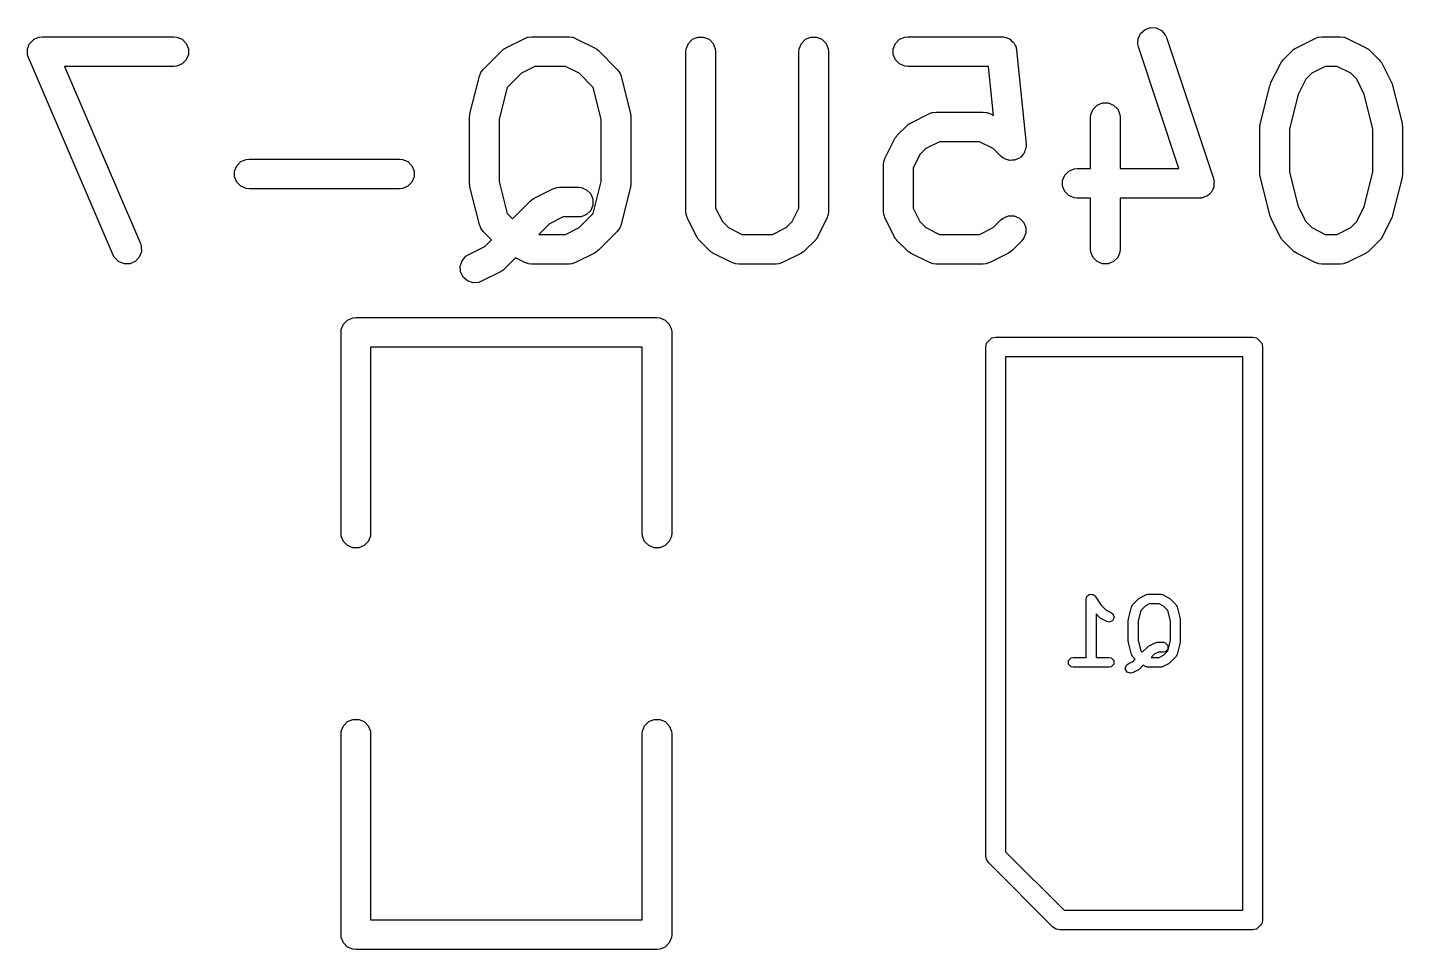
# Model space of a CAD drawing. Extents: x -2.1 to 1.75, y 0.25 to 2.72.
# Drawn here: x -1.5954 to -1.3215, y 1.332 to 1.5158 of the extents above; entities that cross this region are included whole.
import ezdxf

# ---------------------------------------------------------------- set-up
doc = ezdxf.new("R2010")
doc.units = 0
doc.header["$MEASUREMENT"] = 0
doc.layers.add('BLACK', color=7, linetype='CONTINUOUS')

msp = doc.modelspace()

# ---------------------------------------------------------------- linework, layer by layer
at = {"layer": 'BLACK', "linetype": 'CONTINUOUS'}
for p, q in [((-1.37362, 1.51464), (-1.37275, 1.51539)), ((-1.37275, 1.51539), (-1.37165, 1.51576)), ((-1.37165, 1.51576), (-1.37051, 1.51567)), ((-1.37051, 1.51567), (-1.36947, 1.51516)), ((-1.36947, 1.51516), (-1.36872, 1.51429)), ((-1.59519, 1.51204), (-1.59498, 1.51256)), ((-1.59498, 1.51256), (-1.59497, 1.51258)), ((-1.59497, 1.51258), (-1.59496, 1.51259)), ((-1.59496, 1.51259), (-1.59457, 1.51299)), ((-1.59457, 1.51299), (-1.59418, 1.51339)), ((-1.59418, 1.51339), (-1.59416, 1.51339)), ((-1.59416, 1.51339), (-1.59415, 1.51341)), ((-1.59415, 1.51341), (-1.59363, 1.51362)), ((-1.59363, 1.51362), (-1.59312, 1.51384)), ((-1.59312, 1.51384), (-1.5931, 1.51384)), ((-1.5931, 1.51384), (-1.59308, 1.51385)), ((-1.59308, 1.51385), (-1.59251, 1.5139)), ((-1.59251, 1.5139), (-1.56626, 1.5139)), ((-1.56626, 1.5139), (-1.56568, 1.51385)), ((-1.56568, 1.51385), (-1.56462, 1.51341)), ((-1.56462, 1.51341), (-1.56381, 1.51259)), ((-1.56381, 1.51259), (-1.56336, 1.51153)), ((-1.50009, 1.51172), (-1.49634, 1.51359)), ((-1.49634, 1.51359), (-1.4958, 1.5138)), ((-1.4958, 1.5138), (-1.49569, 1.51381)), ((-1.49569, 1.51381), (-1.4956, 1.51385)), ((-1.4956, 1.51385), (-1.49502, 1.5139)), ((-1.49502, 1.5139), (-1.48752, 1.5139)), ((-1.48752, 1.5139), (-1.48694, 1.51385)), ((-1.48694, 1.51385), (-1.48685, 1.51381)), ((-1.48685, 1.51381), (-1.48674, 1.5138)), ((-1.48674, 1.5138), (-1.4862, 1.51359)), ((-1.4862, 1.51359), (-1.48245, 1.51172)), ((-1.46417, 1.51153), (-1.46373, 1.51259)), ((-1.46373, 1.51259), (-1.46291, 1.51341)), ((-1.46291, 1.51341), (-1.46185, 1.51385)), ((-1.46185, 1.51385), (-1.4607, 1.51385)), ((-1.4607, 1.51385), (-1.45963, 1.51341)), ((-1.45963, 1.51341), (-1.45882, 1.51259)), ((-1.45882, 1.51259), (-1.45838, 1.51153)), ((-1.44167, 1.51153), (-1.44123, 1.51259)), ((-1.44123, 1.51259), (-1.44042, 1.51341)), ((-1.44042, 1.51341), (-1.43935, 1.51385)), ((-1.43935, 1.51385), (-1.4382, 1.51385)), ((-1.4382, 1.51385), (-1.43714, 1.51341)), ((-1.43714, 1.51341), (-1.43632, 1.51259)), ((-1.43632, 1.51259), (-1.43588, 1.51153)), ((-1.42293, 1.51153), (-1.42248, 1.51259)), ((-1.42248, 1.51259), (-1.42167, 1.51341)), ((-1.42167, 1.51341), (-1.42061, 1.51385)), ((-1.42061, 1.51385), (-1.42003, 1.5139)), ((-1.42003, 1.5139), (-1.40128, 1.5139)), ((-1.40128, 1.5139), (-1.40107, 1.51388)), ((-1.40107, 1.51388), (-1.401, 1.51389)), ((-1.401, 1.51389), (-1.40093, 1.51387)), ((-1.40093, 1.51387), (-1.40071, 1.51385)), ((-1.40071, 1.51385), (-1.40031, 1.51368)), ((-1.40031, 1.51368), (-1.39989, 1.51356)), ((-1.39989, 1.51356), (-1.39978, 1.51346)), ((-1.39978, 1.51346), (-1.39964, 1.51341)), ((-1.39964, 1.51341), (-1.39934, 1.5131)), ((-1.39934, 1.5131), (-1.399, 1.51283)), ((-1.399, 1.51283), (-1.39893, 1.5127)), ((-1.39893, 1.5127), (-1.39883, 1.51259)), ((-1.39883, 1.51259), (-1.39866, 1.51219)), ((-1.39866, 1.51219), (-1.39846, 1.51181)), ((-1.37421, 1.51246), (-1.37413, 1.51361)), ((-1.37409, 1.51189), (-1.37421, 1.51246)), ((-1.37413, 1.51361), (-1.37362, 1.51464)), ((-1.36872, 1.51429), (-1.36848, 1.51376)), ((-1.36848, 1.51376), (-1.35911, 1.48564)), ((-1.34261, 1.51172), (-1.33886, 1.51359)), ((-1.33886, 1.51359), (-1.33832, 1.5138)), ((-1.33832, 1.5138), (-1.33821, 1.51381)), ((-1.33821, 1.51381), (-1.33812, 1.51385)), ((-1.33812, 1.51385), (-1.33754, 1.5139)), ((-1.33754, 1.5139), (-1.33379, 1.5139)), ((-1.33379, 1.5139), (-1.33321, 1.51385)), ((-1.33321, 1.51385), (-1.33312, 1.51381)), ((-1.33312, 1.51381), (-1.33301, 1.5138)), ((-1.33301, 1.5138), (-1.33247, 1.51359)), ((-1.33247, 1.51359), (-1.32872, 1.51172)), ((-1.59541, 1.51149), (-1.5954, 1.51151)), ((-1.5954, 1.51093), (-1.59541, 1.51149)), ((-1.5954, 1.51153), (-1.59519, 1.51204)), ((-1.5954, 1.51151), (-1.5954, 1.51153)), ((-1.5954, 1.51038), (-1.5954, 1.51093)), ((-1.5954, 1.51036), (-1.5954, 1.51038)), ((-1.5954, 1.51034), (-1.5954, 1.51036)), ((-1.59522, 1.50979), (-1.5954, 1.51034)), ((-1.57835, 1.47042), (-1.59522, 1.50979)), ((-1.56336, 1.51038), (-1.56381, 1.50931)), ((-1.56336, 1.51153), (-1.56336, 1.51038)), ((-1.50461, 1.50742), (-1.50086, 1.51117)), ((-1.50086, 1.51117), (-1.50063, 1.51135)), ((-1.50063, 1.51135), (-1.50058, 1.51141)), ((-1.50058, 1.51141), (-1.50049, 1.51147)), ((-1.50049, 1.51147), (-1.50041, 1.51153)), ((-1.50041, 1.51153), (-1.50034, 1.51156)), ((-1.50034, 1.51156), (-1.50009, 1.51172)), ((-1.48245, 1.51172), (-1.4822, 1.51156)), ((-1.4822, 1.51156), (-1.48213, 1.51153)), ((-1.48213, 1.51153), (-1.48205, 1.51147)), ((-1.48205, 1.51147), (-1.48196, 1.51141)), ((-1.48196, 1.51141), (-1.48191, 1.51135)), ((-1.48191, 1.51135), (-1.48168, 1.51117)), ((-1.48168, 1.51117), (-1.47793, 1.50742)), ((-1.46423, 1.51095), (-1.46417, 1.51153)), ((-1.46423, 1.47908), (-1.46423, 1.51095)), ((-1.45838, 1.51153), (-1.45832, 1.51095)), ((-1.45832, 1.51095), (-1.45832, 1.47978)), ((-1.44173, 1.51095), (-1.44167, 1.51153)), ((-1.44173, 1.47978), (-1.44173, 1.51095)), ((-1.43588, 1.51153), (-1.43582, 1.51095)), ((-1.43582, 1.51095), (-1.43582, 1.47908)), ((-1.42293, 1.51038), (-1.42293, 1.51153)), ((-1.42248, 1.50931), (-1.42293, 1.51038)), ((-1.39846, 1.51181), (-1.39841, 1.5116)), ((-1.39841, 1.5116), (-1.39839, 1.51153)), ((-1.39839, 1.51153), (-1.39839, 1.51146)), ((-1.39839, 1.51146), (-1.39834, 1.51125)), ((-1.39834, 1.51125), (-1.39647, 1.4925)), ((-1.36601, 1.48766), (-1.37409, 1.51189)), ((-1.34525, 1.50929), (-1.34338, 1.51117)), ((-1.34338, 1.51117), (-1.34315, 1.51135)), ((-1.34315, 1.51135), (-1.3431, 1.51141)), ((-1.3431, 1.51141), (-1.34301, 1.51147)), ((-1.34301, 1.51147), (-1.34293, 1.51153)), ((-1.34293, 1.51153), (-1.34286, 1.51156)), ((-1.34286, 1.51156), (-1.34261, 1.51172)), ((-1.32872, 1.51172), (-1.32847, 1.51156)), ((-1.32847, 1.51156), (-1.3284, 1.51153)), ((-1.3284, 1.51153), (-1.32832, 1.51147)), ((-1.32832, 1.51147), (-1.32823, 1.51141)), ((-1.32823, 1.51141), (-1.32818, 1.51135)), ((-1.32818, 1.51135), (-1.32795, 1.51117)), ((-1.32795, 1.51117), (-1.32608, 1.50929)), ((-1.56626, 1.508), (-1.58803, 1.508)), ((-1.58803, 1.508), (-1.57292, 1.47275)), ((-1.56568, 1.50806), (-1.56626, 1.508)), ((-1.56462, 1.5085), (-1.56568, 1.50806)), ((-1.56381, 1.50931), (-1.56462, 1.5085)), ((-1.50519, 1.50659), (-1.50506, 1.50677)), ((-1.50506, 1.50677), (-1.50497, 1.50697)), ((-1.50497, 1.50697), (-1.50461, 1.50742)), ((-1.49432, 1.508), (-1.49702, 1.50665)), ((-1.48822, 1.508), (-1.49432, 1.508)), ((-1.48552, 1.50665), (-1.48822, 1.508)), ((-1.47793, 1.50742), (-1.47757, 1.50697)), ((-1.47757, 1.50697), (-1.47748, 1.50677)), ((-1.47748, 1.50677), (-1.47735, 1.50659)), ((-1.42167, 1.5085), (-1.42248, 1.50931)), ((-1.42061, 1.50806), (-1.42167, 1.5085)), ((-1.42003, 1.508), (-1.42061, 1.50806)), ((-1.40395, 1.508), (-1.42003, 1.508)), ((-1.40298, 1.49823), (-1.40395, 1.508)), ((-1.34768, 1.50477), (-1.3458, 1.50852)), ((-1.3458, 1.50852), (-1.34565, 1.50877)), ((-1.34565, 1.50877), (-1.34562, 1.50884)), ((-1.34562, 1.50884), (-1.34555, 1.50892)), ((-1.34555, 1.50892), (-1.3455, 1.50901)), ((-1.3455, 1.50901), (-1.34544, 1.50906)), ((-1.34544, 1.50906), (-1.34525, 1.50929)), ((-1.33684, 1.508), (-1.33954, 1.50665)), ((-1.33449, 1.508), (-1.33684, 1.508)), ((-1.33179, 1.50665), (-1.33449, 1.508)), ((-1.32608, 1.50929), (-1.32589, 1.50906)), ((-1.32589, 1.50906), (-1.32583, 1.50901)), ((-1.32583, 1.50901), (-1.32578, 1.50892)), ((-1.32578, 1.50892), (-1.32571, 1.50884)), ((-1.32571, 1.50884), (-1.32568, 1.50877)), ((-1.32568, 1.50877), (-1.32552, 1.50852)), ((-1.32552, 1.50852), (-1.32365, 1.50477)), ((-1.50726, 1.49854), (-1.50538, 1.50604)), ((-1.50538, 1.50604), (-1.50519, 1.50659)), ((-1.49702, 1.50665), (-1.49985, 1.50382)), ((-1.48269, 1.50382), (-1.48552, 1.50665)), ((-1.47735, 1.50659), (-1.47716, 1.50604)), ((-1.47716, 1.50604), (-1.47528, 1.49854)), ((-1.34978, 1.49667), (-1.3479, 1.50417)), ((-1.3479, 1.50417), (-1.34789, 1.50421)), ((-1.34789, 1.50423), (-1.34779, 1.50447)), ((-1.34789, 1.50421), (-1.34789, 1.50423)), ((-1.34779, 1.50447), (-1.34771, 1.50471)), ((-1.34771, 1.50471), (-1.3477, 1.50473)), ((-1.3477, 1.50473), (-1.34768, 1.50477)), ((-1.34074, 1.50545), (-1.34225, 1.50242)), ((-1.33954, 1.50665), (-1.34074, 1.50545)), ((-1.33059, 1.50545), (-1.33179, 1.50665)), ((-1.32908, 1.50242), (-1.33059, 1.50545)), ((-1.32365, 1.50477), (-1.32363, 1.50473)), ((-1.32363, 1.50473), (-1.32362, 1.50471)), ((-1.32362, 1.50471), (-1.32353, 1.50447)), ((-1.32353, 1.50447), (-1.32344, 1.50423)), ((-1.32344, 1.50423), (-1.32344, 1.50421)), ((-1.32344, 1.50421), (-1.32343, 1.50417)), ((-1.32343, 1.50417), (-1.32155, 1.49667)), ((-1.49985, 1.50382), (-1.50144, 1.49747)), ((-1.4811, 1.49747), (-1.48269, 1.50382)), ((-1.34225, 1.50242), (-1.34396, 1.49559)), ((-1.32737, 1.49559), (-1.32908, 1.50242)), ((-1.50727, 1.49844), (-1.50726, 1.49854)), ((-1.47528, 1.49854), (-1.47527, 1.49844)), ((-1.41947, 1.49672), (-1.41573, 1.49859)), ((-1.41573, 1.49859), (-1.41518, 1.4988)), ((-1.41518, 1.4988), (-1.41508, 1.49881)), ((-1.41508, 1.49881), (-1.41498, 1.49885)), ((-1.41498, 1.49885), (-1.4144, 1.49891)), ((-1.4144, 1.49891), (-1.40503, 1.49891)), ((-1.40503, 1.49891), (-1.40445, 1.49885)), ((-1.40445, 1.49885), (-1.40436, 1.49881)), ((-1.40436, 1.49881), (-1.40425, 1.4988)), ((-1.40425, 1.4988), (-1.40371, 1.49859)), ((-1.40371, 1.49859), (-1.40298, 1.49823)), ((-1.38356, 1.4984), (-1.38311, 1.49947)), ((-1.38311, 1.49947), (-1.3823, 1.50028)), ((-1.3823, 1.50028), (-1.38124, 1.50072)), ((-1.38124, 1.50072), (-1.38008, 1.50072)), ((-1.38008, 1.50072), (-1.37902, 1.50028)), ((-1.37902, 1.50028), (-1.3782, 1.49947)), ((-1.3782, 1.49947), (-1.37776, 1.4984)), ((-1.50735, 1.49783), (-1.50734, 1.49793)), ((-1.50735, 1.48471), (-1.50735, 1.49783)), ((-1.50734, 1.49797), (-1.50731, 1.49819)), ((-1.50734, 1.49793), (-1.50734, 1.49797)), ((-1.50731, 1.49819), (-1.50729, 1.4984)), ((-1.50729, 1.4984), (-1.50727, 1.49844)), ((-1.50144, 1.49747), (-1.50144, 1.48507)), ((-1.4811, 1.48507), (-1.4811, 1.49747)), ((-1.47527, 1.49844), (-1.47525, 1.4984)), ((-1.47525, 1.4984), (-1.47523, 1.49819)), ((-1.47523, 1.49819), (-1.4752, 1.49797)), ((-1.4752, 1.49797), (-1.4752, 1.49793)), ((-1.4752, 1.49793), (-1.47519, 1.49783)), ((-1.47519, 1.49783), (-1.47519, 1.48471)), ((-1.42212, 1.49429), (-1.42024, 1.49617)), ((-1.42024, 1.49617), (-1.42002, 1.49635)), ((-1.42002, 1.49635), (-1.41996, 1.49641)), ((-1.41996, 1.49641), (-1.41988, 1.49647)), ((-1.41988, 1.49647), (-1.41979, 1.49653)), ((-1.41979, 1.49653), (-1.41972, 1.49656)), ((-1.41972, 1.49656), (-1.41947, 1.49672)), ((-1.38361, 1.49783), (-1.38356, 1.4984)), ((-1.38361, 1.48766), (-1.38361, 1.49783)), ((-1.37776, 1.4984), (-1.37771, 1.49783)), ((-1.37771, 1.49783), (-1.37771, 1.48766)), ((-1.34987, 1.49595), (-1.34986, 1.49605)), ((-1.34987, 1.48658), (-1.34987, 1.49595)), ((-1.34986, 1.4961), (-1.34983, 1.49631)), ((-1.34986, 1.49605), (-1.34986, 1.4961)), ((-1.34983, 1.49631), (-1.34981, 1.49653)), ((-1.34981, 1.49653), (-1.34979, 1.49657)), ((-1.34979, 1.49657), (-1.34978, 1.49667)), ((-1.32155, 1.49667), (-1.32154, 1.49657)), ((-1.32154, 1.49657), (-1.32152, 1.49653)), ((-1.32152, 1.49653), (-1.3215, 1.49631)), ((-1.3215, 1.49631), (-1.32147, 1.4961)), ((-1.32147, 1.4961), (-1.32147, 1.49605)), ((-1.32147, 1.49605), (-1.32146, 1.49595)), ((-1.32146, 1.49595), (-1.32146, 1.48658)), ((-1.42454, 1.48978), (-1.42267, 1.49352)), ((-1.42267, 1.49352), (-1.42251, 1.49377)), ((-1.42251, 1.49377), (-1.42248, 1.49384)), ((-1.42248, 1.49384), (-1.42242, 1.49393)), ((-1.42242, 1.49393), (-1.42236, 1.49401)), ((-1.42236, 1.49401), (-1.4223, 1.49407)), ((-1.4223, 1.49407), (-1.42212, 1.49429)), ((-1.34396, 1.49559), (-1.34396, 1.48694)), ((-1.32737, 1.48694), (-1.32737, 1.49559)), ((-1.4176, 1.49046), (-1.41895, 1.48776)), ((-1.41641, 1.49165), (-1.4176, 1.49046)), ((-1.41371, 1.493), (-1.41641, 1.49165)), ((-1.40573, 1.493), (-1.41371, 1.493)), ((-1.40303, 1.49165), (-1.40573, 1.493)), ((-1.40149, 1.49012), (-1.40303, 1.49165)), ((-1.39695, 1.49056), (-1.39726, 1.49026)), ((-1.39689, 1.4907), (-1.39695, 1.49056)), ((-1.3968, 1.49082), (-1.39689, 1.4907)), ((-1.39668, 1.49123), (-1.3968, 1.49082)), ((-1.39651, 1.49163), (-1.39668, 1.49123)), ((-1.39647, 1.49192), (-1.39651, 1.49178)), ((-1.39651, 1.49178), (-1.39651, 1.49163)), ((-1.39647, 1.4925), (-1.39647, 1.49192)), ((-1.55416, 1.48716), (-1.55372, 1.48822)), ((-1.55372, 1.48822), (-1.5529, 1.48904)), ((-1.5529, 1.48904), (-1.55184, 1.48948)), ((-1.55184, 1.48948), (-1.55126, 1.48953)), ((-1.55126, 1.48953), (-1.52127, 1.48953)), ((-1.52127, 1.48953), (-1.52069, 1.48948)), ((-1.52069, 1.48948), (-1.51963, 1.48904)), ((-1.51963, 1.48904), (-1.51881, 1.48822)), ((-1.51881, 1.48822), (-1.51837, 1.48716)), ((-1.42486, 1.48845), (-1.4248, 1.48903)), ((-1.42486, 1.47908), (-1.42486, 1.48845)), ((-1.4248, 1.48903), (-1.42476, 1.48913)), ((-1.42476, 1.48913), (-1.42475, 1.48923)), ((-1.42475, 1.48923), (-1.42454, 1.48978)), ((-1.41895, 1.48776), (-1.41895, 1.47978)), ((-1.40105, 1.48975), (-1.40149, 1.49012)), ((-1.40091, 1.48969), (-1.40105, 1.48975)), ((-1.40079, 1.4896), (-1.40091, 1.48969)), ((-1.40038, 1.48947), (-1.40079, 1.4896)), ((-1.39998, 1.48931), (-1.40038, 1.48947)), ((-1.39983, 1.48931), (-1.39998, 1.48931)), ((-1.39969, 1.48927), (-1.39983, 1.48931)), ((-1.39926, 1.48931), (-1.39969, 1.48927)), ((-1.39883, 1.48931), (-1.39926, 1.48931)), ((-1.39869, 1.48937), (-1.39883, 1.48931)), ((-1.39855, 1.48938), (-1.39869, 1.48937)), ((-1.39816, 1.48958), (-1.39855, 1.48938)), ((-1.39777, 1.48975), (-1.39816, 1.48958)), ((-1.39766, 1.48985), (-1.39777, 1.48975)), ((-1.39753, 1.48992), (-1.39766, 1.48985)), ((-1.39726, 1.49026), (-1.39753, 1.48992)), ((-1.38792, 1.48716), (-1.38686, 1.4876)), ((-1.38686, 1.4876), (-1.38628, 1.48766)), ((-1.38628, 1.48766), (-1.38361, 1.48766)), ((-1.37771, 1.48766), (-1.36601, 1.48766)), ((-1.55416, 1.486), (-1.55416, 1.48716)), ((-1.55372, 1.48494), (-1.55416, 1.486)), ((-1.5529, 1.48412), (-1.55372, 1.48494)), ((-1.51881, 1.48494), (-1.51963, 1.48412)), ((-1.51837, 1.486), (-1.51881, 1.48494)), ((-1.51837, 1.48716), (-1.51837, 1.486)), ((-1.50144, 1.48507), (-1.49985, 1.47872)), ((-1.48269, 1.47872), (-1.4811, 1.48507)), ((-1.38918, 1.48528), (-1.38874, 1.48635)), ((-1.38918, 1.48413), (-1.38918, 1.48528)), ((-1.38874, 1.48635), (-1.38792, 1.48716)), ((-1.35911, 1.48564), (-1.35905, 1.48535)), ((-1.35905, 1.48535), (-1.35902, 1.48528)), ((-1.35902, 1.48528), (-1.35902, 1.48522)), ((-1.35902, 1.48522), (-1.35898, 1.48507)), ((-1.35898, 1.48507), (-1.35902, 1.4846)), ((-1.34986, 1.48648), (-1.34987, 1.48658)), ((-1.34986, 1.48644), (-1.34986, 1.48648)), ((-1.34983, 1.48622), (-1.34986, 1.48644)), ((-1.34981, 1.486), (-1.34983, 1.48622)), ((-1.34979, 1.48596), (-1.34981, 1.486)), ((-1.34978, 1.48586), (-1.34979, 1.48596)), ((-1.3479, 1.47836), (-1.34978, 1.48586)), ((-1.34396, 1.48694), (-1.34225, 1.48011)), ((-1.32908, 1.48011), (-1.32737, 1.48694)), ((-1.32155, 1.48586), (-1.32343, 1.47836)), ((-1.32154, 1.48596), (-1.32155, 1.48586)), ((-1.32152, 1.486), (-1.32154, 1.48596)), ((-1.3215, 1.48622), (-1.32152, 1.486)), ((-1.32147, 1.48644), (-1.3215, 1.48622)), ((-1.32146, 1.48658), (-1.32147, 1.48648)), ((-1.32147, 1.48648), (-1.32147, 1.48644)), ((-1.55184, 1.48368), (-1.5529, 1.48412)), ((-1.55126, 1.48363), (-1.55184, 1.48368)), ((-1.52127, 1.48363), (-1.55126, 1.48363)), ((-1.52069, 1.48368), (-1.52127, 1.48363)), ((-1.51963, 1.48412), (-1.52069, 1.48368)), ((-1.50734, 1.4846), (-1.50735, 1.48471)), ((-1.50734, 1.48456), (-1.50734, 1.4846)), ((-1.50731, 1.48435), (-1.50734, 1.48456)), ((-1.50729, 1.48413), (-1.50731, 1.48435)), ((-1.50727, 1.48409), (-1.50729, 1.48413)), ((-1.50726, 1.48399), (-1.50727, 1.48409)), ((-1.50538, 1.47649), (-1.50726, 1.48399)), ((-1.49447, 1.48172), (-1.49072, 1.4836)), ((-1.49072, 1.4836), (-1.49018, 1.4838)), ((-1.49018, 1.4838), (-1.49007, 1.48381)), ((-1.49007, 1.48381), (-1.48997, 1.48385)), ((-1.48997, 1.48385), (-1.4894, 1.48391)), ((-1.4894, 1.48391), (-1.48565, 1.48391)), ((-1.48565, 1.48391), (-1.48507, 1.48385)), ((-1.48507, 1.48385), (-1.48401, 1.48341)), ((-1.48401, 1.48341), (-1.48319, 1.4826)), ((-1.48319, 1.4826), (-1.48275, 1.48153)), ((-1.47528, 1.48399), (-1.47716, 1.47649)), ((-1.47527, 1.48409), (-1.47528, 1.48399)), ((-1.47525, 1.48413), (-1.47527, 1.48409)), ((-1.47523, 1.48435), (-1.47525, 1.48413)), ((-1.4752, 1.48456), (-1.47523, 1.48435)), ((-1.47519, 1.48471), (-1.4752, 1.4846)), ((-1.4752, 1.4846), (-1.4752, 1.48456)), ((-1.38874, 1.48306), (-1.38918, 1.48413)), ((-1.38792, 1.48225), (-1.38874, 1.48306)), ((-1.38686, 1.48181), (-1.38792, 1.48225)), ((-1.36045, 1.48214), (-1.3609, 1.48199)), ((-1.36037, 1.48221), (-1.36045, 1.48214)), ((-1.36027, 1.48225), (-1.36037, 1.48221)), ((-1.35994, 1.48258), (-1.36027, 1.48225)), ((-1.35958, 1.48289), (-1.35994, 1.48258)), ((-1.35953, 1.48299), (-1.35958, 1.48289)), ((-1.35946, 1.48306), (-1.35953, 1.48299)), ((-1.35928, 1.4835), (-1.35946, 1.48306)), ((-1.35906, 1.48393), (-1.35928, 1.4835)), ((-1.35902, 1.48413), (-1.35906, 1.48403)), ((-1.35906, 1.48403), (-1.35906, 1.48393)), ((-1.35902, 1.4846), (-1.35902, 1.48413)), ((-1.49877, 1.47763), (-1.49523, 1.48117)), ((-1.49523, 1.48117), (-1.49501, 1.48135)), ((-1.49501, 1.48135), (-1.49496, 1.48141)), ((-1.49496, 1.48141), (-1.49487, 1.48147)), ((-1.49487, 1.48147), (-1.49479, 1.48154)), ((-1.49479, 1.48154), (-1.49471, 1.48157)), ((-1.49471, 1.48157), (-1.49447, 1.48172)), ((-1.48319, 1.47932), (-1.48401, 1.4785)), ((-1.48275, 1.48038), (-1.48319, 1.47932)), ((-1.48275, 1.48153), (-1.48275, 1.48038)), ((-1.45832, 1.47978), (-1.45697, 1.47708)), ((-1.44308, 1.47708), (-1.44173, 1.47978)), ((-1.41895, 1.47978), (-1.4176, 1.47708)), ((-1.38628, 1.48175), (-1.38686, 1.48181)), ((-1.38361, 1.48175), (-1.38628, 1.48175)), ((-1.38361, 1.47158), (-1.38361, 1.48175)), ((-1.36191, 1.48175), (-1.37771, 1.48175)), ((-1.37771, 1.48175), (-1.37771, 1.47158)), ((-1.36162, 1.48178), (-1.36191, 1.48175)), ((-1.36154, 1.48178), (-1.36162, 1.48178)), ((-1.36149, 1.48179), (-1.36154, 1.48178)), ((-1.36134, 1.48181), (-1.36149, 1.48179)), ((-1.3609, 1.48199), (-1.36134, 1.48181)), ((-1.34225, 1.48011), (-1.34074, 1.47708)), ((-1.33059, 1.47708), (-1.32908, 1.48011)), ((-1.49985, 1.47872), (-1.49877, 1.47763)), ((-1.4914, 1.47665), (-1.49352, 1.47453)), ((-1.4887, 1.478), (-1.4914, 1.47665)), ((-1.48565, 1.478), (-1.4887, 1.478)), ((-1.48507, 1.47806), (-1.48565, 1.478)), ((-1.48552, 1.47588), (-1.48269, 1.47872)), ((-1.48401, 1.4785), (-1.48507, 1.47806)), ((-1.46417, 1.4785), (-1.46423, 1.47908)), ((-1.46413, 1.47841), (-1.46417, 1.4785)), ((-1.46412, 1.4783), (-1.46413, 1.47841)), ((-1.46391, 1.47776), (-1.46412, 1.4783)), ((-1.46204, 1.47401), (-1.46391, 1.47776)), ((-1.45697, 1.47708), (-1.45578, 1.47588)), ((-1.44428, 1.47588), (-1.44308, 1.47708)), ((-1.43614, 1.47776), (-1.43801, 1.47401)), ((-1.43593, 1.4783), (-1.43614, 1.47776)), ((-1.43592, 1.47841), (-1.43593, 1.4783)), ((-1.43588, 1.4785), (-1.43592, 1.47841)), ((-1.43582, 1.47908), (-1.43588, 1.4785)), ((-1.4248, 1.4785), (-1.42486, 1.47908)), ((-1.42476, 1.47841), (-1.4248, 1.4785)), ((-1.42475, 1.4783), (-1.42476, 1.47841)), ((-1.42454, 1.47776), (-1.42475, 1.4783)), ((-1.42267, 1.47401), (-1.42454, 1.47776)), ((-1.4176, 1.47708), (-1.41641, 1.47588)), ((-1.40303, 1.47588), (-1.40149, 1.47742)), ((-1.40149, 1.47742), (-1.40105, 1.47779)), ((-1.40105, 1.47779), (-1.39998, 1.47823)), ((-1.39998, 1.47823), (-1.39883, 1.47823)), ((-1.39883, 1.47823), (-1.39777, 1.47779)), ((-1.39777, 1.47779), (-1.39695, 1.47697)), ((-1.39695, 1.47697), (-1.39651, 1.47591)), ((-1.34789, 1.47832), (-1.3479, 1.47836)), ((-1.34789, 1.4783), (-1.34789, 1.47832)), ((-1.34779, 1.47806), (-1.34789, 1.4783)), ((-1.34771, 1.47782), (-1.34779, 1.47806)), ((-1.3477, 1.4778), (-1.34771, 1.47782)), ((-1.34768, 1.47776), (-1.3477, 1.4778)), ((-1.3458, 1.47401), (-1.34768, 1.47776)), ((-1.34074, 1.47708), (-1.33954, 1.47588)), ((-1.33179, 1.47588), (-1.33059, 1.47708)), ((-1.32365, 1.47776), (-1.32552, 1.47401)), ((-1.32363, 1.4778), (-1.32365, 1.47776)), ((-1.32362, 1.47782), (-1.32363, 1.4778)), ((-1.32353, 1.47806), (-1.32362, 1.47782)), ((-1.32344, 1.4783), (-1.32353, 1.47806)), ((-1.32343, 1.47836), (-1.32344, 1.47832)), ((-1.32344, 1.47832), (-1.32344, 1.4783)), ((-1.50519, 1.47595), (-1.50538, 1.47649)), ((-1.50506, 1.47577), (-1.50519, 1.47595)), ((-1.50497, 1.47557), (-1.50506, 1.47577)), ((-1.50461, 1.47512), (-1.50497, 1.47557)), ((-1.50295, 1.47346), (-1.50461, 1.47512)), ((-1.49352, 1.47453), (-1.48822, 1.47453)), ((-1.48822, 1.47453), (-1.48552, 1.47588)), ((-1.47793, 1.47512), (-1.48168, 1.47137)), ((-1.47757, 1.47557), (-1.47793, 1.47512)), ((-1.47748, 1.47577), (-1.47757, 1.47557)), ((-1.47735, 1.47595), (-1.47748, 1.47577)), ((-1.47716, 1.47649), (-1.47735, 1.47595)), ((-1.46188, 1.47376), (-1.46204, 1.47401)), ((-1.45578, 1.47588), (-1.45308, 1.47453)), ((-1.45308, 1.47453), (-1.44697, 1.47453)), ((-1.44697, 1.47453), (-1.44428, 1.47588)), ((-1.43801, 1.47401), (-1.43817, 1.47376)), ((-1.42251, 1.47376), (-1.42267, 1.47401)), ((-1.41641, 1.47588), (-1.41371, 1.47453)), ((-1.41371, 1.47453), (-1.40573, 1.47453)), ((-1.40573, 1.47453), (-1.40303, 1.47588)), ((-1.39651, 1.47476), (-1.39695, 1.47369)), ((-1.39651, 1.47591), (-1.39651, 1.47476)), ((-1.34565, 1.47376), (-1.3458, 1.47401)), ((-1.33954, 1.47588), (-1.33684, 1.47453)), ((-1.33684, 1.47453), (-1.33449, 1.47453)), ((-1.33449, 1.47453), (-1.33179, 1.47588)), ((-1.32552, 1.47401), (-1.32568, 1.47376)), ((-1.57292, 1.47275), (-1.57275, 1.47219)), ((-1.57275, 1.47219), (-1.57273, 1.47104)), ((-1.50759, 1.47047), (-1.50427, 1.47213)), ((-1.50427, 1.47213), (-1.50295, 1.47346)), ((-1.48196, 1.47112), (-1.48205, 1.47107)), ((-1.48191, 1.47118), (-1.48196, 1.47112)), ((-1.48168, 1.47137), (-1.48191, 1.47118)), ((-1.46185, 1.47369), (-1.46188, 1.47376)), ((-1.46179, 1.47361), (-1.46185, 1.47369)), ((-1.46173, 1.47352), (-1.46179, 1.47361)), ((-1.46167, 1.47347), (-1.46173, 1.47352)), ((-1.46149, 1.47324), (-1.46167, 1.47347)), ((-1.45961, 1.47137), (-1.46149, 1.47324)), ((-1.45939, 1.47118), (-1.45961, 1.47137)), ((-1.45933, 1.47112), (-1.45939, 1.47118)), ((-1.45925, 1.47107), (-1.45933, 1.47112)), ((-1.44072, 1.47112), (-1.4408, 1.47107)), ((-1.44066, 1.47118), (-1.44072, 1.47112)), ((-1.44044, 1.47137), (-1.44066, 1.47118)), ((-1.43856, 1.47324), (-1.44044, 1.47137)), ((-1.43838, 1.47347), (-1.43856, 1.47324)), ((-1.43832, 1.47352), (-1.43838, 1.47347)), ((-1.43826, 1.47361), (-1.43832, 1.47352)), ((-1.4382, 1.47369), (-1.43826, 1.47361)), ((-1.43817, 1.47376), (-1.4382, 1.47369)), ((-1.42248, 1.47369), (-1.42251, 1.47376)), ((-1.42242, 1.47361), (-1.42248, 1.47369)), ((-1.42236, 1.47352), (-1.42242, 1.47361)), ((-1.4223, 1.47347), (-1.42236, 1.47352)), ((-1.42212, 1.47324), (-1.4223, 1.47347)), ((-1.42024, 1.47137), (-1.42212, 1.47324)), ((-1.42002, 1.47118), (-1.42024, 1.47137)), ((-1.41996, 1.47112), (-1.42002, 1.47118)), ((-1.41988, 1.47107), (-1.41996, 1.47112)), ((-1.39947, 1.47112), (-1.39956, 1.47107)), ((-1.39942, 1.47118), (-1.39947, 1.47112)), ((-1.39919, 1.47137), (-1.39942, 1.47118)), ((-1.39732, 1.47324), (-1.39919, 1.47137)), ((-1.39695, 1.47369), (-1.39732, 1.47324)), ((-1.38356, 1.47101), (-1.38361, 1.47158)), ((-1.37771, 1.47158), (-1.37776, 1.47101)), ((-1.34562, 1.47369), (-1.34565, 1.47376)), ((-1.34555, 1.47361), (-1.34562, 1.47369)), ((-1.3455, 1.47352), (-1.34555, 1.47361)), ((-1.34544, 1.47347), (-1.3455, 1.47352)), ((-1.34525, 1.47324), (-1.34544, 1.47347)), ((-1.34338, 1.47137), (-1.34525, 1.47324)), ((-1.34315, 1.47118), (-1.34338, 1.47137)), ((-1.3431, 1.47112), (-1.34315, 1.47118)), ((-1.34301, 1.47107), (-1.3431, 1.47112)), ((-1.32823, 1.47112), (-1.32832, 1.47107)), ((-1.32818, 1.47118), (-1.32823, 1.47112)), ((-1.32795, 1.47137), (-1.32818, 1.47118)), ((-1.32608, 1.47324), (-1.32795, 1.47137)), ((-1.32589, 1.47347), (-1.32608, 1.47324)), ((-1.32583, 1.47352), (-1.32589, 1.47347)), ((-1.32578, 1.47361), (-1.32583, 1.47352)), ((-1.32571, 1.47369), (-1.32578, 1.47361)), ((-1.32568, 1.47376), (-1.32571, 1.47369)), ((-1.57807, 1.46991), (-1.57835, 1.47042)), ((-1.57725, 1.46911), (-1.57807, 1.46991)), ((-1.57618, 1.46868), (-1.57725, 1.46911)), ((-1.57502, 1.46869), (-1.57618, 1.46868)), ((-1.57396, 1.46915), (-1.57502, 1.46869)), ((-1.57316, 1.46997), (-1.57396, 1.46915)), ((-1.57273, 1.47104), (-1.57316, 1.46997)), ((-1.5092, 1.4682), (-1.50883, 1.46929)), ((-1.50883, 1.46929), (-1.50808, 1.47017)), ((-1.50808, 1.47017), (-1.50759, 1.47047)), ((-1.49819, 1.46986), (-1.50043, 1.46762)), ((-1.49634, 1.46894), (-1.49819, 1.46986)), ((-1.4958, 1.46873), (-1.49634, 1.46894)), ((-1.49569, 1.46873), (-1.4958, 1.46873)), ((-1.4956, 1.46869), (-1.49569, 1.46873)), ((-1.49502, 1.46863), (-1.4956, 1.46869)), ((-1.48752, 1.46863), (-1.49502, 1.46863)), ((-1.48694, 1.46869), (-1.48752, 1.46863)), ((-1.48685, 1.46873), (-1.48694, 1.46869)), ((-1.48674, 1.46873), (-1.48685, 1.46873)), ((-1.4862, 1.46894), (-1.48674, 1.46873)), ((-1.48245, 1.47082), (-1.4862, 1.46894)), ((-1.4822, 1.47097), (-1.48245, 1.47082)), ((-1.48213, 1.471), (-1.4822, 1.47097)), ((-1.48205, 1.47107), (-1.48213, 1.471)), ((-1.45916, 1.471), (-1.45925, 1.47107)), ((-1.45909, 1.47097), (-1.45916, 1.471)), ((-1.45884, 1.47082), (-1.45909, 1.47097)), ((-1.4551, 1.46894), (-1.45884, 1.47082)), ((-1.45455, 1.46873), (-1.4551, 1.46894)), ((-1.45445, 1.46873), (-1.45455, 1.46873)), ((-1.45435, 1.46869), (-1.45445, 1.46873)), ((-1.45377, 1.46863), (-1.45435, 1.46869)), ((-1.44628, 1.46863), (-1.45377, 1.46863)), ((-1.4457, 1.46869), (-1.44628, 1.46863)), ((-1.4456, 1.46873), (-1.4457, 1.46869)), ((-1.4455, 1.46873), (-1.4456, 1.46873)), ((-1.44496, 1.46894), (-1.4455, 1.46873)), ((-1.44121, 1.47082), (-1.44496, 1.46894)), ((-1.44096, 1.47097), (-1.44121, 1.47082)), ((-1.44089, 1.471), (-1.44096, 1.47097)), ((-1.4408, 1.47107), (-1.44089, 1.471)), ((-1.41979, 1.471), (-1.41988, 1.47107)), ((-1.41972, 1.47097), (-1.41979, 1.471)), ((-1.41947, 1.47082), (-1.41972, 1.47097)), ((-1.41573, 1.46894), (-1.41947, 1.47082)), ((-1.41518, 1.46873), (-1.41573, 1.46894)), ((-1.41508, 1.46873), (-1.41518, 1.46873)), ((-1.41498, 1.46869), (-1.41508, 1.46873)), ((-1.4144, 1.46863), (-1.41498, 1.46869)), ((-1.40503, 1.46863), (-1.4144, 1.46863)), ((-1.40445, 1.46869), (-1.40503, 1.46863)), ((-1.40436, 1.46873), (-1.40445, 1.46869)), ((-1.40425, 1.46873), (-1.40436, 1.46873)), ((-1.40371, 1.46894), (-1.40425, 1.46873)), ((-1.39996, 1.47082), (-1.40371, 1.46894)), ((-1.39971, 1.47097), (-1.39996, 1.47082)), ((-1.39964, 1.471), (-1.39971, 1.47097)), ((-1.39956, 1.47107), (-1.39964, 1.471)), ((-1.38311, 1.46994), (-1.38356, 1.47101)), ((-1.3823, 1.46913), (-1.38311, 1.46994)), ((-1.38124, 1.46869), (-1.3823, 1.46913)), ((-1.38008, 1.46869), (-1.38124, 1.46869)), ((-1.37902, 1.46913), (-1.38008, 1.46869)), ((-1.3782, 1.46994), (-1.37902, 1.46913)), ((-1.37776, 1.47101), (-1.3782, 1.46994)), ((-1.34293, 1.471), (-1.34301, 1.47107)), ((-1.34286, 1.47097), (-1.34293, 1.471)), ((-1.34261, 1.47082), (-1.34286, 1.47097)), ((-1.33886, 1.46894), (-1.34261, 1.47082)), ((-1.33832, 1.46873), (-1.33886, 1.46894)), ((-1.33821, 1.46873), (-1.33832, 1.46873)), ((-1.33812, 1.46869), (-1.33821, 1.46873)), ((-1.33754, 1.46863), (-1.33812, 1.46869)), ((-1.33379, 1.46863), (-1.33754, 1.46863)), ((-1.33321, 1.46869), (-1.33379, 1.46863)), ((-1.33312, 1.46873), (-1.33321, 1.46869)), ((-1.33301, 1.46873), (-1.33312, 1.46873)), ((-1.33247, 1.46894), (-1.33301, 1.46873)), ((-1.32872, 1.47082), (-1.33247, 1.46894)), ((-1.32847, 1.47097), (-1.32872, 1.47082)), ((-1.3284, 1.471), (-1.32847, 1.47097)), ((-1.32832, 1.47107), (-1.3284, 1.471)), ((-1.50912, 1.46705), (-1.5092, 1.4682)), ((-1.5086, 1.46602), (-1.50912, 1.46705)), ((-1.50773, 1.46527), (-1.5086, 1.46602)), ((-1.5012, 1.46707), (-1.50495, 1.46519)), ((-1.50095, 1.46722), (-1.5012, 1.46707)), ((-1.50088, 1.46725), (-1.50095, 1.46722)), ((-1.5008, 1.46732), (-1.50088, 1.46725)), ((-1.50071, 1.46737), (-1.5008, 1.46732)), ((-1.50066, 1.46743), (-1.50071, 1.46737)), ((-1.50043, 1.46762), (-1.50066, 1.46743)), ((-1.50664, 1.4649), (-1.50773, 1.46527)), ((-1.50549, 1.46498), (-1.50664, 1.4649)), ((-1.50495, 1.46519), (-1.50549, 1.46498)), ((-1.53246, 1.45664), (-1.53164, 1.45746)), ((-1.53164, 1.45746), (-1.53058, 1.4579)), ((-1.53058, 1.4579), (-1.53, 1.45795)), ((-1.53, 1.45795), (-1.47, 1.45795)), ((-1.47, 1.45795), (-1.46942, 1.4579)), ((-1.46942, 1.4579), (-1.46836, 1.45746)), ((-1.46836, 1.45746), (-1.46754, 1.45664)), ((-1.53295, 1.455), (-1.5329, 1.45558)), ((-1.53295, 1.415), (-1.53295, 1.455)), ((-1.5329, 1.45558), (-1.53246, 1.45664)), ((-1.46754, 1.45664), (-1.4671, 1.45558)), ((-1.4671, 1.45558), (-1.46705, 1.455)), ((-1.46705, 1.455), (-1.46705, 1.415)), ((-1.47295, 1.45205), (-1.52705, 1.45205)), ((-1.52705, 1.45205), (-1.52705, 1.415)), ((-1.47295, 1.415), (-1.47295, 1.45205)), ((-1.40447, 1.45209), (-1.40432, 1.45284)), ((-1.40447, 1.35071), (-1.40447, 1.45209)), ((-1.40432, 1.45284), (-1.40325, 1.45391)), ((-1.40325, 1.45391), (-1.4025, 1.45406)), ((-1.4025, 1.45406), (-1.35132, 1.45406)), ((-1.35132, 1.45406), (-1.35057, 1.45391)), ((-1.35057, 1.45391), (-1.3495, 1.45284)), ((-1.3495, 1.45284), (-1.34935, 1.45209)), ((-1.34935, 1.45209), (-1.34935, 1.33791)), ((-1.40053, 1.45012), (-1.40053, 1.35152)), ((-1.35329, 1.45012), (-1.40053, 1.45012)), ((-1.35329, 1.33988), (-1.35329, 1.45012)), ((-1.5329, 1.41442), (-1.53295, 1.415)), ((-1.53246, 1.41336), (-1.5329, 1.41442)), ((-1.5271, 1.41442), (-1.52754, 1.41336)), ((-1.52705, 1.415), (-1.5271, 1.41442)), ((-1.4729, 1.41442), (-1.47295, 1.415)), ((-1.47246, 1.41336), (-1.4729, 1.41442)), ((-1.4671, 1.41442), (-1.46754, 1.41336)), ((-1.46705, 1.415), (-1.4671, 1.41442)), ((-1.53164, 1.41254), (-1.53246, 1.41336)), ((-1.53058, 1.4121), (-1.53164, 1.41254)), ((-1.52942, 1.4121), (-1.53058, 1.4121)), ((-1.52836, 1.41254), (-1.52942, 1.4121)), ((-1.52754, 1.41336), (-1.52836, 1.41254)), ((-1.47164, 1.41254), (-1.47246, 1.41336)), ((-1.47058, 1.4121), (-1.47164, 1.41254)), ((-1.46942, 1.4121), (-1.47058, 1.4121)), ((-1.46836, 1.41254), (-1.46942, 1.4121)), ((-1.46754, 1.41336), (-1.46836, 1.41254)), ((-1.38409, 1.40258), (-1.38389, 1.40278)), ((-1.38389, 1.40278), (-1.38378, 1.40278)), ((-1.38378, 1.40278), (-1.3837, 1.40284)), ((-1.3837, 1.40284), (-1.38342, 1.40278)), ((-1.38342, 1.40278), (-1.38313, 1.40278)), ((-1.38313, 1.40278), (-1.38306, 1.40271)), ((-1.38306, 1.40271), (-1.38296, 1.40269)), ((-1.38296, 1.40269), (-1.38269, 1.40242)), ((-1.37375, 1.40215), (-1.37255, 1.40275)), ((-1.37255, 1.40275), (-1.3725, 1.40277)), ((-1.3725, 1.40277), (-1.37249, 1.40278)), ((-1.37249, 1.40278), (-1.37233, 1.40281)), ((-1.37233, 1.40281), (-1.37218, 1.40285)), ((-1.37218, 1.40285), (-1.37216, 1.40285)), ((-1.37216, 1.40285), (-1.37211, 1.40286)), ((-1.37211, 1.40286), (-1.36971, 1.40286)), ((-1.36971, 1.40286), (-1.36966, 1.40285)), ((-1.36966, 1.40285), (-1.36964, 1.40285)), ((-1.36964, 1.40285), (-1.36949, 1.40281)), ((-1.36949, 1.40281), (-1.36933, 1.40278)), ((-1.36933, 1.40278), (-1.36932, 1.40277)), ((-1.36932, 1.40277), (-1.36927, 1.40275)), ((-1.36927, 1.40275), (-1.36807, 1.40215)), ((-1.38449, 1.40187), (-1.38442, 1.40225)), ((-1.38449, 1.39026), (-1.38449, 1.40187)), ((-1.38442, 1.40225), (-1.38435, 1.40232)), ((-1.38435, 1.40232), (-1.38433, 1.40242)), ((-1.38433, 1.40242), (-1.38409, 1.40258)), ((-1.38269, 1.40242), (-1.38154, 1.4007)), ((-1.38154, 1.4007), (-1.38053, 1.39968)), ((-1.37606, 1.39791), (-1.37546, 1.40031)), ((-1.37546, 1.40031), (-1.37542, 1.40041)), ((-1.37542, 1.40045), (-1.37535, 1.40055)), ((-1.37542, 1.40041), (-1.37542, 1.40045)), ((-1.37535, 1.40055), (-1.3753, 1.40066)), ((-1.3753, 1.40066), (-1.37526, 1.40068)), ((-1.37526, 1.40068), (-1.37521, 1.40077)), ((-1.37521, 1.40077), (-1.37401, 1.40197)), ((-1.37401, 1.40197), (-1.37387, 1.40206)), ((-1.37387, 1.40206), (-1.37375, 1.40215)), ((-1.37273, 1.40046), (-1.37362, 1.39957)), ((-1.37188, 1.40089), (-1.37273, 1.40046)), ((-1.36994, 1.40089), (-1.37188, 1.40089)), ((-1.36909, 1.40046), (-1.36994, 1.40089)), ((-1.3682, 1.39957), (-1.36909, 1.40046)), ((-1.36807, 1.40215), (-1.36795, 1.40206)), ((-1.36795, 1.40206), (-1.36781, 1.40197)), ((-1.36781, 1.40197), (-1.36661, 1.40077)), ((-1.36661, 1.40077), (-1.36656, 1.40068)), ((-1.36656, 1.40068), (-1.36652, 1.40066)), ((-1.36652, 1.40066), (-1.36647, 1.40055)), ((-1.36647, 1.40055), (-1.3664, 1.40045)), ((-1.3664, 1.40045), (-1.3664, 1.40041)), ((-1.3664, 1.40041), (-1.36636, 1.40031)), ((-1.36636, 1.40031), (-1.36576, 1.39791)), ((-1.3818, 1.39818), (-1.38252, 1.3989)), ((-1.38252, 1.3989), (-1.38252, 1.39026)), ((-1.38167, 1.39809), (-1.3818, 1.39818)), ((-1.38155, 1.39799), (-1.38167, 1.39809)), ((-1.38035, 1.39739), (-1.38155, 1.39799)), ((-1.38053, 1.39968), (-1.37947, 1.39915)), ((-1.37998, 1.39729), (-1.38035, 1.39739)), ((-1.37926, 1.39753), (-1.37998, 1.39729)), ((-1.37947, 1.39915), (-1.37917, 1.39892)), ((-1.37893, 1.3982), (-1.37926, 1.39753)), ((-1.37917, 1.39892), (-1.37893, 1.3982)), ((-1.37609, 1.39767), (-1.37607, 1.39779)), ((-1.37609, 1.39347), (-1.37609, 1.39767)), ((-1.37607, 1.39779), (-1.37606, 1.39791)), ((-1.37362, 1.39957), (-1.37413, 1.39755)), ((-1.37413, 1.39755), (-1.37413, 1.39359)), ((-1.36769, 1.39755), (-1.3682, 1.39957)), ((-1.36769, 1.39359), (-1.36769, 1.39755)), ((-1.36576, 1.39791), (-1.36575, 1.39779)), ((-1.36575, 1.39779), (-1.36573, 1.39767)), ((-1.36573, 1.39767), (-1.36573, 1.39347)), ((-1.37607, 1.39336), (-1.37609, 1.39347)), ((-1.37606, 1.39323), (-1.37607, 1.39336)), ((-1.37546, 1.39084), (-1.37606, 1.39323)), ((-1.37413, 1.39359), (-1.37362, 1.39158)), ((-1.37331, 1.39127), (-1.37221, 1.39237)), ((-1.37221, 1.39237), (-1.37208, 1.39246)), ((-1.37208, 1.39246), (-1.37195, 1.39255)), ((-1.37195, 1.39255), (-1.37075, 1.39315)), ((-1.37075, 1.39315), (-1.3707, 1.39317)), ((-1.3707, 1.39317), (-1.37069, 1.39318)), ((-1.37069, 1.39318), (-1.37053, 1.39321)), ((-1.37053, 1.39321), (-1.37038, 1.39326)), ((-1.37038, 1.39326), (-1.37036, 1.39325)), ((-1.37036, 1.39325), (-1.37031, 1.39326)), ((-1.37031, 1.39326), (-1.36911, 1.39326)), ((-1.36911, 1.39326), (-1.36873, 1.39318)), ((-1.36873, 1.39318), (-1.3682, 1.39265)), ((-1.3682, 1.3919), (-1.36873, 1.39136)), ((-1.3682, 1.39158), (-1.36769, 1.39359)), ((-1.3682, 1.39265), (-1.3682, 1.3919)), ((-1.36576, 1.39323), (-1.36636, 1.39084)), ((-1.36575, 1.39336), (-1.36576, 1.39323)), ((-1.36573, 1.39347), (-1.36575, 1.39336)), ((-1.38802, 1.38965), (-1.38748, 1.39018)), ((-1.38802, 1.3889), (-1.38802, 1.38965)), ((-1.38748, 1.39018), (-1.38711, 1.39026)), ((-1.38711, 1.39026), (-1.38449, 1.39026)), ((-1.38252, 1.39026), (-1.37991, 1.39026)), ((-1.37991, 1.39026), (-1.37953, 1.39018)), ((-1.37953, 1.39018), (-1.379, 1.38965)), ((-1.379, 1.38965), (-1.379, 1.3889)), ((-1.37645, 1.38872), (-1.37615, 1.38895)), ((-1.37615, 1.38895), (-1.37509, 1.38948)), ((-1.37542, 1.39074), (-1.37546, 1.39084)), ((-1.37542, 1.3907), (-1.37542, 1.39074)), ((-1.37535, 1.3906), (-1.37542, 1.3907)), ((-1.3753, 1.39049), (-1.37535, 1.3906)), ((-1.37526, 1.39047), (-1.3753, 1.39049)), ((-1.37521, 1.39038), (-1.37526, 1.39047)), ((-1.3747, 1.38987), (-1.37521, 1.39038)), ((-1.37509, 1.38948), (-1.3747, 1.38987)), ((-1.37362, 1.39158), (-1.37331, 1.39127)), ((-1.37093, 1.39086), (-1.37153, 1.39026)), ((-1.37153, 1.39026), (-1.36994, 1.39026)), ((-1.37008, 1.39129), (-1.37093, 1.39086)), ((-1.36911, 1.39129), (-1.37008, 1.39129)), ((-1.36994, 1.39026), (-1.36909, 1.39068)), ((-1.36807, 1.38899), (-1.36927, 1.38839)), ((-1.36873, 1.39136), (-1.36911, 1.39129)), ((-1.36909, 1.39068), (-1.3682, 1.39158)), ((-1.36795, 1.38909), (-1.36807, 1.38899)), ((-1.36781, 1.38918), (-1.36795, 1.38909)), ((-1.36661, 1.39038), (-1.36781, 1.38918)), ((-1.36656, 1.39047), (-1.36661, 1.39038)), ((-1.36652, 1.39049), (-1.36656, 1.39047)), ((-1.36647, 1.3906), (-1.36652, 1.39049)), ((-1.3664, 1.3907), (-1.36647, 1.3906)), ((-1.36636, 1.39084), (-1.3664, 1.39074)), ((-1.3664, 1.39074), (-1.3664, 1.3907)), ((-1.38748, 1.38836), (-1.38802, 1.3889)), ((-1.38711, 1.38829), (-1.38748, 1.38836)), ((-1.37991, 1.38829), (-1.38711, 1.38829)), ((-1.37953, 1.38836), (-1.37991, 1.38829)), ((-1.379, 1.3889), (-1.37953, 1.38836)), ((-1.37669, 1.388), (-1.37645, 1.38872)), ((-1.37635, 1.38733), (-1.37669, 1.388)), ((-1.37564, 1.38709), (-1.37635, 1.38733)), ((-1.37527, 1.38719), (-1.37564, 1.38709)), ((-1.37407, 1.38779), (-1.37527, 1.38719)), ((-1.37395, 1.38789), (-1.37407, 1.38779)), ((-1.37381, 1.38798), (-1.37395, 1.38789)), ((-1.37312, 1.38868), (-1.37381, 1.38798)), ((-1.37255, 1.38839), (-1.37312, 1.38868)), ((-1.3725, 1.38838), (-1.37255, 1.38839)), ((-1.37249, 1.38836), (-1.3725, 1.38838)), ((-1.37233, 1.38833), (-1.37249, 1.38836)), ((-1.37218, 1.38829), (-1.37233, 1.38833)), ((-1.37216, 1.3883), (-1.37218, 1.38829)), ((-1.37211, 1.38829), (-1.37216, 1.3883)), ((-1.36971, 1.38829), (-1.37211, 1.38829)), ((-1.36966, 1.3883), (-1.36971, 1.38829)), ((-1.36964, 1.38829), (-1.36966, 1.3883)), ((-1.36949, 1.38833), (-1.36964, 1.38829)), ((-1.36933, 1.38836), (-1.36949, 1.38833)), ((-1.36932, 1.38838), (-1.36933, 1.38836)), ((-1.36927, 1.38839), (-1.36932, 1.38838)), ((-1.53295, 1.375), (-1.5329, 1.37558)), ((-1.5329, 1.37558), (-1.53246, 1.37664)), ((-1.53246, 1.37664), (-1.53164, 1.37746)), ((-1.53164, 1.37746), (-1.53058, 1.3779)), ((-1.53058, 1.3779), (-1.52942, 1.3779)), ((-1.52942, 1.3779), (-1.52836, 1.37746)), ((-1.52836, 1.37746), (-1.52754, 1.37664)), ((-1.52754, 1.37664), (-1.5271, 1.37558)), ((-1.5271, 1.37558), (-1.52705, 1.375)), ((-1.47295, 1.375), (-1.4729, 1.37558)), ((-1.4729, 1.37558), (-1.47246, 1.37664)), ((-1.47246, 1.37664), (-1.47164, 1.37746)), ((-1.47164, 1.37746), (-1.47058, 1.3779)), ((-1.47058, 1.3779), (-1.46942, 1.3779)), ((-1.46942, 1.3779), (-1.46836, 1.37746)), ((-1.46836, 1.37746), (-1.46754, 1.37664)), ((-1.46754, 1.37664), (-1.4671, 1.37558)), ((-1.4671, 1.37558), (-1.46705, 1.375)), ((-1.53295, 1.335), (-1.53295, 1.375)), ((-1.52705, 1.375), (-1.52705, 1.33795)), ((-1.47295, 1.33795), (-1.47295, 1.375)), ((-1.46705, 1.375), (-1.46705, 1.335)), ((-1.40432, 1.34996), (-1.40447, 1.35071)), ((-1.40053, 1.35152), (-1.38889, 1.33988)), ((-1.40389, 1.34932), (-1.40432, 1.34996)), ((-1.3911, 1.33652), (-1.40389, 1.34932)), ((-1.38889, 1.33988), (-1.35329, 1.33988)), ((-1.52705, 1.33795), (-1.47295, 1.33795)), ((-1.3495, 1.33716), (-1.35057, 1.33609)), ((-1.34935, 1.33791), (-1.3495, 1.33716)), ((-1.5329, 1.33442), (-1.53295, 1.335)), ((-1.53246, 1.33336), (-1.5329, 1.33442)), ((-1.4671, 1.33442), (-1.46754, 1.33336)), ((-1.46705, 1.335), (-1.4671, 1.33442)), ((-1.39046, 1.33609), (-1.3911, 1.33652)), ((-1.3897, 1.33594), (-1.39046, 1.33609)), ((-1.39046, 1.33609), (-1.39046, 1.33609)), ((-1.35132, 1.33594), (-1.3897, 1.33594)), ((-1.35057, 1.33609), (-1.35132, 1.33594)), ((-1.53164, 1.33254), (-1.53246, 1.33336)), ((-1.53058, 1.3321), (-1.53164, 1.33254)), ((-1.53, 1.33205), (-1.53058, 1.3321)), ((-1.47, 1.33205), (-1.53, 1.33205)), ((-1.46942, 1.3321), (-1.47, 1.33205)), ((-1.46836, 1.33254), (-1.46942, 1.3321)), ((-1.46754, 1.33336), (-1.46836, 1.33254))]:
    msp.add_line(p, q, dxfattribs=at)

doc.saveas('drawing.dxf')
